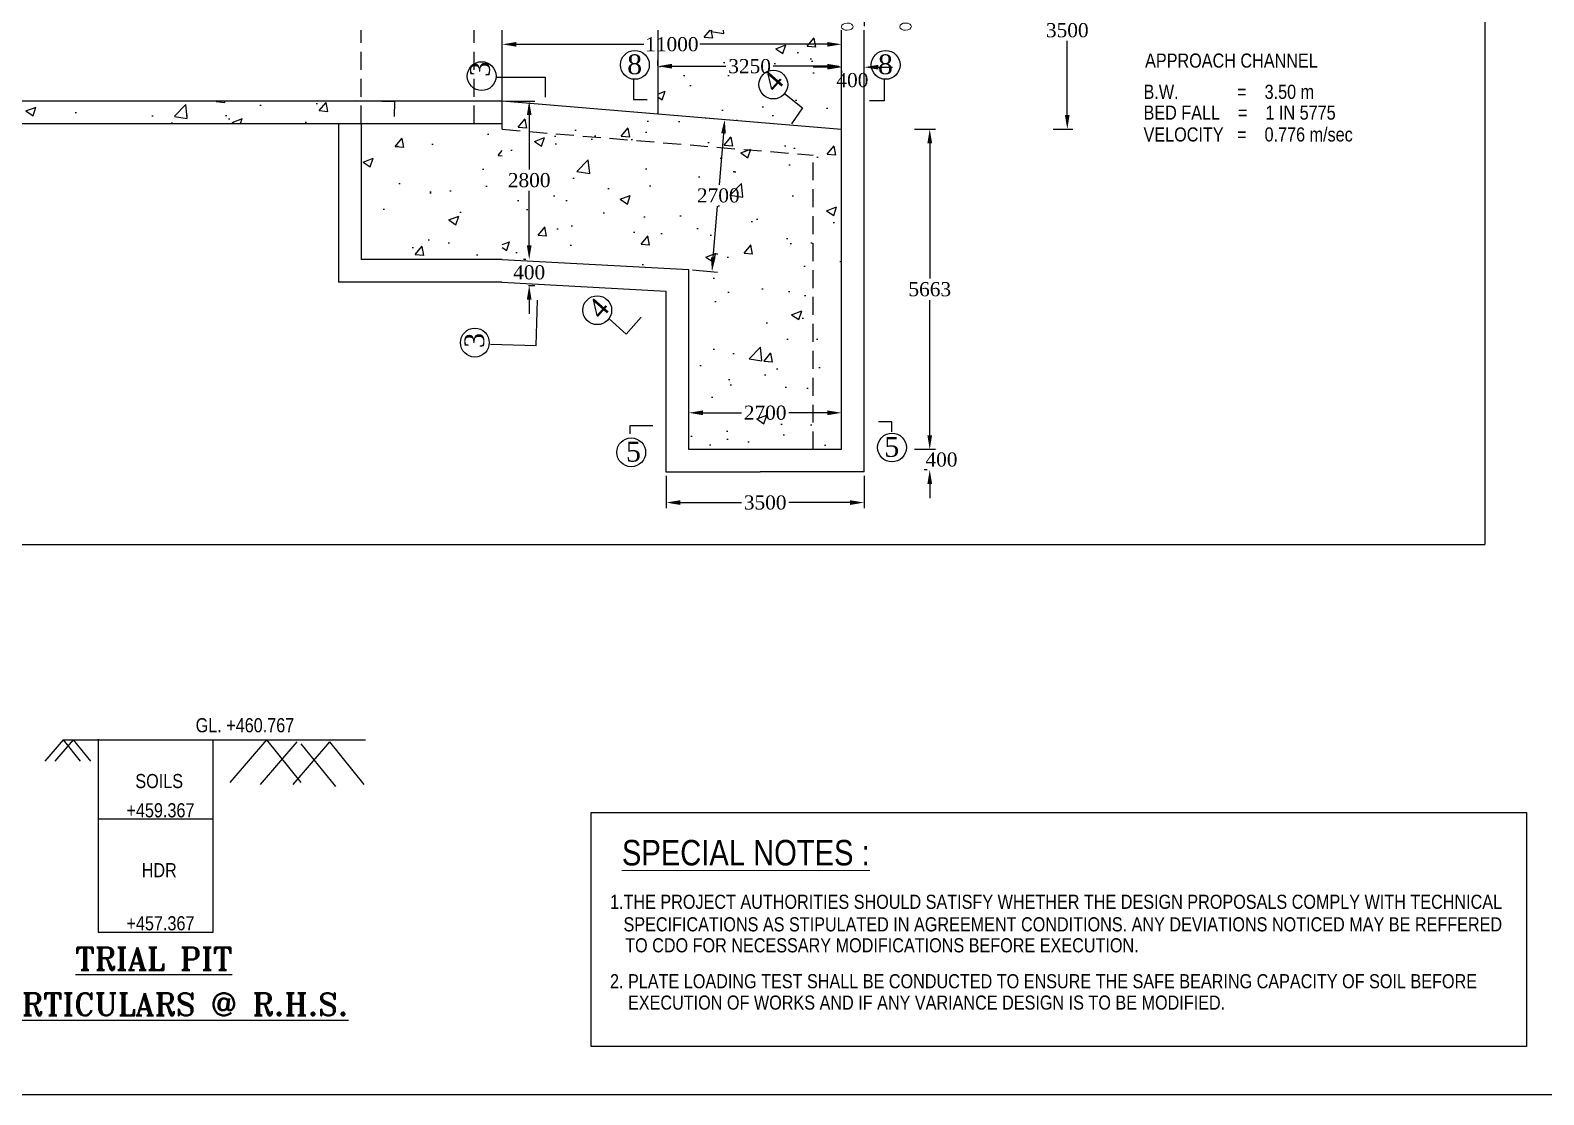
# Model space of a CAD drawing. Header units: millimetres. Extents: x 80 to 6788, y 46 to 1358.
# Drawn here: x 6000.6 to 6268.3, y 767.8 to 956.1 of the extents above; entities that cross this region are included whole.
import ezdxf
from ezdxf.enums import TextEntityAlignment as Align

# ---------------------------------------------------------------- set-up
doc = ezdxf.new("R2010")
doc.units = ezdxf.units.MM
doc.linetypes.add('DASHED', pattern=[19.05, 12.7, -6.35])
doc.layers.add('MAIN', color=7, linetype='Continuous')
doc.layers.add('TEXT_GENERAL', color=4, linetype='Continuous')
doc.styles.add('ARIAL NARROW', font='ARIALN.TTF')
doc.styles.add('ROMANT', font='romant')
doc.styles.get("Standard").update_dxf_attribs({"font": 'times.ttf', "height": 2.5})
doc.styles.add('TNR_2.5', font='times.ttf', dxfattribs={"height": 2.5})
doc.dimstyles.get("Standard").update_dxf_attribs({"dimtxt": 0.18, "dimasz": 0.18, "dimexe": 0.18, "dimexo": 0.0625, "dimgap": 0.09, "dimtad": 0, "dimtih": 1, "dimtoh": 1, "dimdec": 4, "dimzin": 0, "dimdsep": 46, "dimtxsty": 'Standard', "dimcen": 0.09, "dimadec": 0, "dimazin": 0, "dimtfac": 1, "dimtdec": 4, "dimtofl": 0, "dimtmove": 0, "dimatfit": 3, "dimfxl": 1, "dimtolj": 1, "dimtzin": 0, "dimarcsym": 0})
doc.dimstyles.new('STYLE_ESH', dxfattribs={"dimtxt": 2.5, "dimasz": 2.5, "dimexe": 1, "dimexo": 0.625, "dimtad": 0, "dimtih": 1, "dimtoh": 1, "dimdec": 0, "dimlfac": 100, "dimzin": 9, "dimdsep": 46, "dimtxsty": 'TNR_2.5', "dimcen": 2.5, "dimadec": 0, "dimazin": 2, "dimtfac": 1, "dimtdec": 0, "dimtofl": 0, "dimtmove": 2, "dimatfit": 3, "dimfxl": 1, "dimarcsym": 0})

# ---------------------------------------------------------------- blocks, each defined once
blk = doc.blocks.new('*D149')
at = {"color": 0, "lineweight": -2, "transparency": 16777216}
for p, q in [((6084.07, 954.26), (6084.07, 954.64)), ((6086.57, 953.64), (6109.11, 953.64)), ((6141.57, 953.64), (6119.02, 953.64)), ((6144.07, 954.26), (6144.07, 954.64))]:
    blk.add_line(p, q, dxfattribs=at)
at = {"color": 0, "transparency": 16777216}
for points in [[(6086.57, 954.05), (6086.57, 953.22), (6084.07, 953.64)], [(6141.57, 954.05), (6141.57, 953.22), (6144.07, 953.64)]]:
    blk.add_solid(points, dxfattribs=at)
at = {"layer": 'Defpoints', "color": 0, "transparency": 16777216}
for p in [(6084.07, 953.64), (6144.07, 953.64), (6144.07, 953.64)]:
    blk.add_point(p, dxfattribs=at)
at = {"color": 0, "transparency": 16777216, "insert": (6114.07, 953.64), "char_height": 2.5, "attachment_point": 5, "style": 'TNR_2.5'}
blk.add_mtext('11000', dxfattribs=at)
blk = doc.blocks.new('*D179')
at = {"color": 0, "lineweight": -2, "transparency": 16777216}
for p, q in [((6111.57, 949.89), (6111.57, 950.76)), ((6144.07, 949.89), (6144.07, 950.76)), ((6114.07, 949.76), (6123.64, 949.76)), ((6141.57, 949.76), (6131.99, 949.76))]:
    blk.add_line(p, q, dxfattribs=at)
at = {"color": 0, "transparency": 16777216}
for points in [[(6114.07, 950.18), (6114.07, 949.35), (6111.57, 949.76)], [(6141.57, 950.18), (6141.57, 949.35), (6144.07, 949.76)]]:
    blk.add_solid(points, dxfattribs=at)
at = {"layer": 'Defpoints', "color": 0, "transparency": 16777216}
for p in [(6111.57, 949.27), (6144.07, 949.76), (6144.07, 949.27)]:
    blk.add_point(p, dxfattribs=at)
at = {"color": 0, "transparency": 16777216, "insert": (6127.82, 949.76), "char_height": 2.5, "attachment_point": 5, "style": 'TNR_2.5'}
blk.add_mtext('3250', dxfattribs=at)
blk = doc.blocks.new('*D181')
at = {"color": 0, "lineweight": -2, "transparency": 16777216}
for p, q in [((6148.07, 950.22), (6148.07, 950.59)), ((6141.57, 949.59), (6139.07, 949.59)), ((6144.07, 948.97), (6144.07, 948.59)), ((6150.57, 949.59), (6153.07, 949.59))]:
    blk.add_line(p, q, dxfattribs=at)
at = {"color": 0, "transparency": 16777216}
for points in [[(6141.57, 950.01), (6141.57, 949.18), (6144.07, 949.59)], [(6150.57, 950.01), (6150.57, 949.18), (6148.07, 949.59)]]:
    blk.add_solid(points, dxfattribs=at)
at = {"layer": 'Defpoints', "color": 0, "transparency": 16777216}
for p in [(6144.07, 949.59), (6148.07, 949.59), (6148.07, 949.59)]:
    blk.add_point(p, dxfattribs=at)
at = {"color": 0, "transparency": 16777216, "insert": (6146, 947.29), "char_height": 2.5, "attachment_point": 5, "style": 'TNR_2.5'}
blk.add_mtext('400', dxfattribs=at)
blk = doc.blocks.new('*D182')
at = {"color": 0, "lineweight": -2, "transparency": 16777216}
for p, q in [((6084.69, 943.61), (6089.82, 943.61)), ((6088.82, 941.11), (6088.82, 931.49)), ((6088.82, 918.08), (6088.82, 927.7)), ((6088.2, 915.58), (6087.82, 915.58))]:
    blk.add_line(p, q, dxfattribs=at)
at = {"color": 0, "transparency": 16777216}
for points in [[(6088.41, 941.11), (6089.24, 941.11), (6088.82, 943.61)], [(6088.41, 918.08), (6089.24, 918.08), (6088.82, 915.58)]]:
    blk.add_solid(points, dxfattribs=at)
at = {"layer": 'Defpoints', "color": 0, "transparency": 16777216}
for p in [(6084.07, 943.61), (6088.82, 915.58), (6088.82, 915.58)]:
    blk.add_point(p, dxfattribs=at)
at = {"color": 0, "transparency": 16777216, "insert": (6088.82, 929.6), "char_height": 2.5, "attachment_point": 5, "style": 'TNR_2.5'}
blk.add_mtext('2800', dxfattribs=at)
blk = doc.blocks.new('*D183')
at = {"color": 0, "lineweight": -2, "transparency": 16777216}
for p, q in [((6088.82, 918.08), (6088.82, 920.58)), ((6088.2, 915.58), (6087.82, 915.58)), ((6088.68, 910.99), (6089.82, 910.99)), ((6088.82, 908.49), (6088.82, 905.99))]:
    blk.add_line(p, q, dxfattribs=at)
at = {"color": 0, "transparency": 16777216}
for points in [[(6088.41, 918.08), (6089.24, 918.08), (6088.82, 915.58)], [(6088.41, 908.49), (6089.24, 908.49), (6088.82, 910.99)]]:
    blk.add_solid(points, dxfattribs=at)
at = {"layer": 'Defpoints', "color": 0, "transparency": 16777216}
for p in [(6088.82, 915.58), (6088.06, 910.99), (6088.82, 910.99)]:
    blk.add_point(p, dxfattribs=at)
at = {"color": 0, "transparency": 16777216, "insert": (6088.82, 913.29), "char_height": 2.5, "attachment_point": 5, "style": 'TNR_2.5'}
blk.add_mtext('400', dxfattribs=at)
blk = doc.blocks.new('*D184')
at = {"color": 0, "lineweight": -2, "transparency": 16777216}
for p, q in [((6181.55, 973.62), (6185.02, 973.62)), ((6184.02, 971.12), (6184.02, 958.02)), ((6184.02, 941.12), (6184.02, 954.23)), ((6181.55, 938.62), (6185.02, 938.62))]:
    blk.add_line(p, q, dxfattribs=at)
at = {"color": 0, "transparency": 16777216}
for points in [[(6183.6, 971.12), (6184.43, 971.12), (6184.02, 973.62)], [(6183.6, 941.12), (6184.43, 941.12), (6184.02, 938.62)]]:
    blk.add_solid(points, dxfattribs=at)
at = {"layer": 'Defpoints', "color": 0, "transparency": 16777216}
for p in [(6180.93, 973.62), (6180.93, 938.62), (6184.02, 938.62)]:
    blk.add_point(p, dxfattribs=at)
at = {"color": 0, "transparency": 16777216, "insert": (6184.02, 956.12), "char_height": 2.5, "attachment_point": 5, "style": 'TNR_2.5'}
blk.add_mtext('3500', dxfattribs=at)
blk = doc.blocks.new('*D203')
at = {"color": 0, "lineweight": -2, "transparency": 16777216}
for p, q in [((6119.93, 940.63), (6124.4, 940.26)), ((6123.2, 937.85), (6122.44, 928.79)), ((6121.37, 915.93), (6122.13, 924.99)), ((6117.69, 913.73), (6122.16, 913.35))]:
    blk.add_line(p, q, dxfattribs=at)
at = {"color": 0, "transparency": 16777216}
for points in [[(6122.78, 937.89), (6123.61, 937.82), (6123.41, 940.34)], [(6120.96, 915.96), (6121.79, 915.89), (6121.16, 913.44)]]:
    blk.add_solid(points, dxfattribs=at)
at = {"layer": 'Defpoints', "color": 0, "transparency": 16777216}
for p in [(6119.31, 940.69), (6123.41, 940.34), (6117.07, 913.78)]:
    blk.add_point(p, dxfattribs=at)
at = {"color": 0, "transparency": 16777216, "insert": (6122.28, 926.89), "char_height": 2.5, "attachment_point": 5, "style": 'TNR_2.5'}
blk.add_mtext('2700', dxfattribs=at)
blk = doc.blocks.new('*D204')
at = {"color": 0, "lineweight": -2, "transparency": 16777216}
for p, q in [((6117.07, 882.58), (6117.07, 889.46)), ((6144.07, 882.58), (6144.07, 889.46)), ((6119.57, 888.46), (6126.36, 888.46)), ((6141.57, 888.46), (6134.78, 888.46))]:
    blk.add_line(p, q, dxfattribs=at)
at = {"color": 0, "transparency": 16777216}
for points in [[(6119.57, 888.88), (6119.57, 888.04), (6117.07, 888.46)], [(6141.57, 888.88), (6141.57, 888.04), (6144.07, 888.46)]]:
    blk.add_solid(points, dxfattribs=at)
at = {"layer": 'Defpoints', "color": 0, "transparency": 16777216}
for p in [(6144.07, 888.46), (6117.07, 881.96), (6144.07, 881.96)]:
    blk.add_point(p, dxfattribs=at)
at = {"color": 0, "transparency": 16777216, "insert": (6130.57, 888.46), "char_height": 2.5, "attachment_point": 5, "style": 'TNR_2.5'}
blk.add_mtext('2700', dxfattribs=at)
blk = doc.blocks.new('*D205')
at = {"color": 0, "lineweight": -2, "transparency": 16777216}
for p, q in [((6113.07, 877.33), (6113.07, 871.58)), ((6148.07, 877.33), (6148.07, 871.58)), ((6115.57, 872.58), (6126.39, 872.58)), ((6145.57, 872.58), (6134.74, 872.58))]:
    blk.add_line(p, q, dxfattribs=at)
at = {"color": 0, "transparency": 16777216}
for points in [[(6115.57, 873), (6115.57, 872.16), (6113.07, 872.58)], [(6145.57, 873), (6145.57, 872.16), (6148.07, 872.58)]]:
    blk.add_solid(points, dxfattribs=at)
at = {"layer": 'Defpoints', "color": 0, "transparency": 16777216}
for p in [(6113.07, 877.96), (6148.07, 877.96), (6148.07, 872.58)]:
    blk.add_point(p, dxfattribs=at)
at = {"color": 0, "transparency": 16777216, "insert": (6130.57, 872.58), "char_height": 2.5, "attachment_point": 5, "style": 'TNR_2.5'}
blk.add_mtext('3500', dxfattribs=at)
blk = doc.blocks.new('*D206')
at = {"color": 0, "lineweight": -2, "transparency": 16777216}
for p, q in [((6157.01, 938.62), (6160.69, 938.62)), ((6159.69, 936.12), (6159.69, 912.21)), ((6159.69, 884.5), (6159.69, 908.41)), ((6157.01, 882), (6160.69, 882))]:
    blk.add_line(p, q, dxfattribs=at)
at = {"color": 0, "transparency": 16777216}
for points in [[(6159.27, 936.12), (6160.1, 936.12), (6159.69, 938.62)], [(6159.27, 884.5), (6160.1, 884.5), (6159.69, 882)]]:
    blk.add_solid(points, dxfattribs=at)
at = {"layer": 'Defpoints', "color": 0, "transparency": 16777216}
for p in [(6156.38, 938.62), (6156.38, 882), (6159.69, 882)]:
    blk.add_point(p, dxfattribs=at)
at = {"color": 0, "transparency": 16777216, "insert": (6159.69, 910.31), "char_height": 2.5, "attachment_point": 5, "style": 'TNR_2.5'}
blk.add_mtext('5663', dxfattribs=at)

msp = doc.modelspace()

# ---------------------------------------------------------------- hatches: boundary and pattern name
h = msp.add_hatch()
h.set_pattern_fill('AR-CONC', color=256, scale=0.1, style=0)
h.set_pattern_definition([(50, (0, 24.116), (18.218467, -1.59391), [1.905, -20.955]), (355, (0, 24.116), (-3.52428, 19.105664), [1.524, -16.764]), (100.451, (1.518, 23.984), (14.69425, 17.51167), [1.619, -17.809]), (46.1842, (0, 29.196), (27.107904, -4.20423), [2.8575, -31.4325]), (96.6356, (2.26, 28.846), (23.74042, 24.74256), [2.4285, -26.7135]), (351.184, (0, 29.196), (23.74046, 24.74251), [2.286, -25.146]), (21, (2.54, 27.926), (15.161488, -10.226552), [1.905, -20.955]), (326, (2.54, 27.926), (6.180203, 18.418797), [1.524, -16.764]), (71.4514, (3.803, 27.074), (21.34165, 8.192286), [1.619, -17.809]), (37.5, (0, 24.1165), (0.30886, 8.455504), [0, -16.5608, 0, -17.018, 0, -16.8275]), (7.5, (0, 24.1165), (6.681966, 10.018057), [0, -9.7028, 0, -16.1798, 0, -6.4135]), (327.5, (-5.664, 24.1165), (13.5590595, -0.5728744), [0, -6.35, 0, -19.812, 0, -26.289]), (317.5, (-8.204, 24.116), (14.812918, 2.54265), [0, -8.255, 0, -13.1572, 0, -18.669])])
h.paths.add_polyline_path([(6139.068, 934.022), (6084.068, 938.605), (6084.068, 915.577), (6117.068, 913.779), (6117.068, 881.957), (6139.068, 881.957)], flags=17)
h.paths.add_polyline_path([(6139.068, 934.022), (6139.068, 881.957), (6144.068, 881.957), (6144.068, 938.622), (6084.171, 943.614), (6084.068, 943.614), (6084.068, 938.605)])
h.paths.add_polyline_path([(6144.068, 938.622), (6144.068, 956.122), (6111.568, 956.122), (6111.568, 941.331)])
h.paths.add_polyline_path([(6134.565, 946.517, -1), (6129.466, 946.517, -1)], flags=0)
h.paths.add_polyline_path([(6084.611, 931.492), (6093.033, 931.492), (6093.033, 927.699), (6084.611, 927.699)], flags=24)
h.paths.add_polyline_path([(6109.896, 955.533), (6118.239, 955.533), (6118.239, 951.74), (6109.896, 951.74)], flags=9)
h.paths.add_polyline_path([(6123.642, 951.662), (6131.994, 951.662), (6131.994, 947.868), (6123.642, 947.868)], flags=24)
h.paths.add_polyline_path([(6142.7, 949.188), (6149.298, 949.188), (6149.298, 945.395), (6142.7, 945.395)], flags=9)
h.paths.add_polyline_path([(6128.499, 947.169), (6131.198, 950.221), (6135.131, 946.743), (6132.432, 943.691)], flags=24)
h = msp.add_hatch()
h.set_pattern_fill('AR-CONC', color=256, scale=0.1, style=0)
h.set_pattern_definition([(50, (-16.972, 25.443), (18.218467, -1.59391), [1.905, -20.955]), (355, (-16.972, 25.443), (-3.52428, 19.105664), [1.524, -16.764]), (100.451, (-15.453, 25.31), (14.69425, 17.51167), [1.619, -17.809]), (46.1842, (-16.972, 30.523), (27.1079, -4.20423), [2.8575, -31.4325]), (96.6356, (-14.713, 30.173), (23.74042, 24.74256), [2.4285, -26.7135]), (351.184, (-16.972, 30.523), (23.74046, 24.74251), [2.286, -25.146]), (21, (-14.432, 29.253), (15.161488, -10.226552), [1.905, -20.955]), (326, (-14.432, 29.253), (6.1802, 18.418797), [1.524, -16.764]), (71.4514, (-13.168, 28.401), (21.34165, 8.192286), [1.619, -17.809]), (37.5, (-16.9716, 25.4434), (0.30886, 8.455504), [0, -16.5608, 0, -17.018, 0, -16.8275]), (7.5, (-16.972, 25.443), (6.681966, 10.018057), [0, -9.7028, 0, -16.1798, 0, -6.4135]), (327.5, (-22.636, 25.4434), (13.5590595, -0.5728744), [0, -6.35, 0, -19.812, 0, -26.289]), (317.5, (-25.176, 25.443), (14.812918, 2.54265), [0, -8.255, 0, -13.1572, 0, -18.669])])
h.paths.add_polyline_path([(6059.068, 939.614), (6059.068, 943.614), (5786.068, 943.614), (5786.068, 939.614)])
h = msp.add_hatch()
h.set_pattern_fill('AR-CONC', color=256, scale=0.1, style=0)
h.set_pattern_definition([(50, (0, 0), (18.218467, -1.59391), [1.905, -20.955]), (355, (0, 0), (-3.52428, 19.105664), [1.524, -16.764]), (100.451, (1.518, -0.133), (14.69425, 17.51167), [1.619, -17.809]), (46.1842, (0, 5.08), (27.1079, -4.20423), [2.8575, -31.4325]), (96.6356, (2.26, 4.73), (23.74042, 24.74256), [2.4285, -26.7135]), (351.184, (0, 5.08), (23.74046, 24.74251), [2.286, -25.146]), (21, (2.54, 3.81), (15.161488, -10.226552), [1.905, -20.955]), (326, (2.54, 3.81), (6.1802, 18.418797), [1.524, -16.764]), (71.4514, (3.803, 2.958), (21.34165, 8.192286), [1.619, -17.809]), (37.5, (0, 0), (0.30886, 8.455504), [0, -16.5608, 0, -17.018, 0, -16.8275]), (7.5, (0, 0), (6.681966, 10.018057), [0, -9.7028, 0, -16.1798, 0, -6.4135]), (327.5, (-5.664, 0), (13.5590595, -0.5728744), [0, -6.35, 0, -19.812, 0, -26.289]), (317.5, (-8.204, 0), (14.812918, 2.54265), [0, -8.255, 0, -13.1572, 0, -18.669])])
h.paths.add_polyline_path([(6084.068, 938.605), (6084.068, 939.614), (6059.068, 939.614), (6059.068, 915.577), (6084.068, 915.577)])

# ---------------------------------------------------------------- linework, layer by layer
for p, q in [((6257.879, 1169.086), (6257.879, 865.146)), ((6084.068, 938.605), (6084.068, 956.122)), ((6111.568, 956.122), (6111.568, 941.331)), ((6144.068, 881.957), (6144.068, 956.122)), ((6148.068, 923.622), (6148.068, 956.126)), ((6082.95, 947.807), (6091.649, 947.807)), ((6091.649, 947.807), (6091.649, 944.263)), ((6107.276, 947.46), (6107.276, 943.848)), ((6151.64, 947.46), (6151.64, 943.622)), ((5458.068, 943.614), (6084.068, 943.614)), ((6084.068, 943.622), (6144.068, 938.622)), ((6107.276, 943.848), (6109.672, 943.848)), ((6134.008, 944.926), (6137.184, 942.399)), ((6151.64, 943.622), (6149.03, 943.622)), ((6137.184, 942.399), (6135.207, 939.587)), ((5458.068, 939.614), (6084.068, 939.614)), ((6055.068, 939.622), (6055.068, 911.577)), ((6059.068, 939.622), (6059.068, 915.577)), ((6148.068, 878), (6148.068, 923.622)), ((6084.068, 915.577), (6059.068, 915.577)), ((6084.068, 915.577), (6117.068, 913.779)), ((6117.068, 881.957), (6117.068, 913.779)), ((6083.959, 911.577), (6055.068, 911.577)), ((6083.959, 911.577), (6113.068, 909.991)), ((6113.068, 877.957), (6113.068, 909.991)), ((6159.686, 884.497), (6159.686, 886.997)), ((6144.068, 881.957), (6117.068, 881.957)), ((6157.01, 881.997), (6160.686, 881.997)), ((6159.228, 878.363), (6158.686, 878.363)), ((6129.708, 877.957), (6113.068, 877.957)), ((6148.068, 878), (6129.708, 878)), ((6159.686, 875.863), (6159.686, 873.363)), ((5310.142, 865.146), (6257.879, 865.146)), ((6006.349, 830.61), (6003.117, 826.833)), ((6008.136, 830.61), (6004.904, 826.833)), ((6006.349, 830.61), (6037.917, 830.61)), ((6006.349, 830.61), (6009.401, 826.833)), ((6006.444, 830.61), (6013.878, 830.61)), ((6008.136, 830.61), (6011.188, 826.833)), ((6012.585, 830.725), (6012.585, 796.61)), ((6032.917, 796.61), (6032.917, 830.61)), ((6032.917, 830.61), (6059.888, 830.61)), ((6042.335, 830.61), (6035.871, 823.057)), ((6047.721, 830.251), (6041.257, 822.698)), ((6042.335, 830.61), (6048.44, 823.057)), ((6053.467, 830.251), (6047.003, 822.698)), ((6053.467, 830.251), (6059.572, 822.698)), ((6048.44, 829.892), (6054.545, 822.339)), ((6012.585, 816.61), (6032.917, 816.61)), ((6012.585, 796.61), (6032.917, 796.61)), ((6436.087, 767.834), (5293.714, 767.834))]:
    msp.add_line(p, q)
at = {"linetype": 'DASHED', "ltscale": 0.25}
for p, q in [((6148.068, 988.622), (6148.068, 956.119)), ((6059.068, 939.614), (6059.068, 956.122)), ((6079.068, 939.614), (6079.068, 956.122)), ((6084.068, 938.605), (6139.068, 934.022)), ((6139.068, 881.957), (6139.068, 934.022))]:
    msp.add_line(p, q, dxfattribs=at)
msp.add_lwpolyline([(6099.814, 817.774), (6265.285, 817.774), (6265.285, 776.381), (6099.814, 776.381)], close=True)
for centre in [(6080.409, 948.015), (6107.521, 949.998), (6151.887, 949.998), (6132.015, 946.517), (6100.864, 906.602), (6079.212, 900.873), (6106.875, 881.47), (6153.014, 882.315)]:
    msp.add_circle(centre, 2.55)
for points in [[(6159.269, 884.497), (6160.103, 884.497), (6159.686, 881.997)], [(6159.269, 875.863), (6160.103, 875.863), (6159.686, 878.363)]]:
    msp.add_solid(points)
at = {"layer": 'TEXT_GENERAL', "color": 0, "lineweight": 5, "extrusion": (0, 0, -1)}
for centre in [(6145.099, 956.764), (6155.411, 956.765)]:
    msp.add_ellipse(centre, major_axis=(1.031, 0.012), ratio=0.6217282, dxfattribs=at)

# ---------------------------------------------------------------- texts
at = {"style": 'ROMANT'}
for s, p in [('%%UTRIAL PIT', (6008.533, 789.874)), ('%%UPARTICULARS @ R.H.S.', (5991.859, 781.824))]:
    msp.add_text(s, height=4, dxfattribs=at).set_placement(p)
at = {"char_height": 3.5, "width": 4.365, "attachment_point": 1}
for s, insert in [('8', (6106.156, 951.851)), ('8', (6150.522, 951.851)), ('5', (6151.649, 884.168)), ('5', (6105.953, 883.323))]:
    msp.add_mtext(s, dxfattribs=dict(at, insert=insert))
for s, insert, rotation in [('3', (6078.342, 947.984), 88.43004), ('4', (6129.734, 947.245), 48.51006), ('4', (6098.865, 907.139), 48.51006), ('3', (6077.334, 900.002), 88.43004)]:
    msp.add_mtext(s, dxfattribs=dict(at, insert=insert, rotation=rotation))
at = {"insert": (6161.764, 880.18), "char_height": 2.5, "attachment_point": 5, "style": 'TNR_2.5'}
msp.add_mtext('400', dxfattribs=at)
at = {"layer": 'MAIN', "color": 0, "lineweight": 5, "style": 'ARIAL NARROW'}
for s, height, p in [('%%USPECIAL NOTES :', 4.5, (6105.234, 808.4)), ('1.THE PROJECT AUTHORITIES SHOULD SATISFY WHETHER THE DESIGN PROPOSALS COMPLY WITH TECHNICAL ', 2.5, (6103.12, 800.714)), ('   SPECIFICATIONS AS STIPULATED IN AGREEMENT CONDITIONS. ANY DEVIATIONS NOTICED MAY BE REFFERED', 2.5, (6103.12, 796.728)), ('TO CDO FOR NECESSARY MODIFICATIONS BEFORE EXECUTION.', 2.5, (6105.804, 793.018)), ('2. PLATE LOADING TEST SHALL BE CONDUCTED TO ENSURE THE SAFE BEARING CAPACITY OF SOIL BEFORE', 2.5, (6103.12, 786.661)), ('    EXECUTION OF WORKS AND IF ANY VARIANCE DESIGN IS TO BE MODIFIED.', 2.5, (6103.12, 782.884))]:
    msp.add_text(s, height=height, dxfattribs=at).set_placement(p)
at = {"layer": 'TEXT_GENERAL', "color": 0, "lineweight": 5, "style": 'ARIAL NARROW'}
for s, p in [('APPROACH CHANNEL', (6197.786, 952.012)), ('B.W.             =    3.50 m', (6197.512, 946.489)), ('BED FALL    =    1 IN 5775', (6197.512, 942.81)), ('VELOCITY   =    0.776 m/sec', (6197.512, 938.945))]:
    msp.add_text(s, height=2.5, dxfattribs=at).set_placement(p, align=Align.TOP_LEFT)
for s, p in [('GL. +460.767', (6038.536, 833.194)), ('SOILS', (6023.367, 823.321)), ('+459.367', (6023.589, 818.149)), ('HDR', (6023.367, 807.552)), ('+457.367', (6023.589, 798.166))]:
    msp.add_text(s, height=2.5, dxfattribs=at).set_placement(p, align=Align.MIDDLE)

# ---------------------------------------------------------------- dimensions: what is measured, and where the dimension line sits
for base, p1, p2, picture, middle in [((6184.018, 938.622), (6180.926, 973.622), (6180.926, 938.622), '*D184', (6184.018, 956.122)), ((6159.686156378, 881.997468421), (6156.384890329, 938.622468421), (6156.384890329, 881.997468421), '*D206', (6159.686156378, 910.309968421))]:
    dim = msp.add_linear_dim(base=base, p1=p1, p2=p2, angle=90, dimstyle='STYLE_ESH')
    dim.commit()
    dim.dimension.update_dxf_attribs({"geometry": picture, "text_midpoint": middle})
dim = msp.add_linear_dim(base=(6144.068, 953.637), p1=(6084.068, 953.637), p2=(6144.068, 953.637), text='11000', dimstyle='STYLE_ESH')
dim.commit()
dim.dimension.update_dxf_attribs({"geometry": '*D149', "text_midpoint": (6114.068, 953.637)})
for base, p1, p2, picture, middle in [((6144.068, 949.765), (6111.568, 949.27), (6144.068, 949.27), '*D179', (6127.818, 949.765)), ((6144.068, 888.462), (6117.068, 881.957), (6144.068, 881.957), '*D204', (6130.568, 888.462)), ((6148.068, 872.58), (6113.068, 877.957), (6148.068, 877.957), '*D205', (6130.568, 872.58))]:
    dim = msp.add_linear_dim(base=base, p1=p1, p2=p2, dimstyle='STYLE_ESH')
    dim.commit()
    dim.dimension.update_dxf_attribs({"geometry": picture, "text_midpoint": middle})
dim = msp.add_linear_dim(base=(6148.068, 949.593), p1=(6144.068, 949.593), p2=(6148.068, 949.593), dimstyle='STYLE_ESH')
dim.commit()
dim.dimension.update_dxf_attribs({"geometry": '*D181', "text_midpoint": (6145.999, 947.292), "dimtype": 160})
for base, p1, p2, text, picture, middle in [((6088.822, 915.577), (6084.068, 943.614), (6088.822, 915.577), '2800', '*D182', (6088.822, 929.596)), ((6088.822, 910.994), (6088.822, 915.577), (6088.06, 910.994), '400', '*D183', (6088.822, 913.286))]:
    dim = msp.add_linear_dim(base=base, p1=p1, p2=p2, angle=90, text=text, dimstyle='STYLE_ESH')
    dim.commit()
    dim.dimension.update_dxf_attribs({"geometry": picture, "text_midpoint": middle})
dim = msp.add_aligned_dim(p1=(6117.068, 913.779), p2=(6119.31, 940.686), distance=-4.11, dimstyle='STYLE_ESH')
dim.commit()
dim.dimension.update_dxf_attribs({"geometry": '*D203', "text_midpoint": (6122.285, 926.891)})

# ---------------------------------------------------------------- leaders
for points in [[(6058.325, 943.71), (6065.004, 943.527), (6064.93, 940.843)], [(6081.955, 900.614), (6090.055, 900.392), (6090.274, 908.356)], [(6102.963, 905.079), (6105.998, 902.395), (6108.637, 905.379)], [(6152.958, 885.12), (6152.972, 886.885), (6150.624, 886.885)], [(6106.69, 884.713), (6106.69, 886.185), (6110.674, 886.185)]]:
    msp.add_leader(points, dimstyle='Standard', override={"dimgap": 0.09, "dimtad": 0})

doc.saveas('drawing.dxf')
